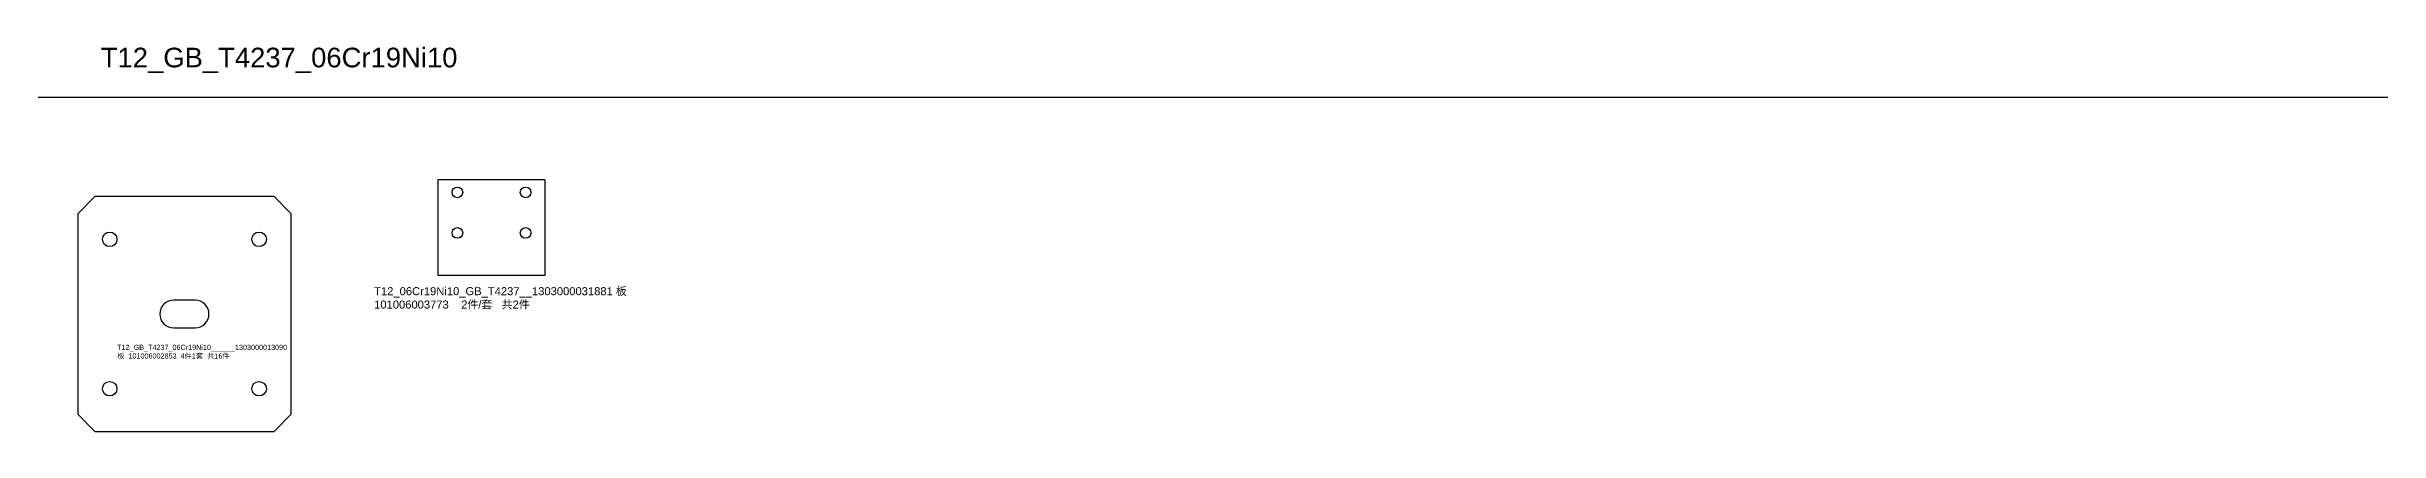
# Model space of a CAD drawing. Extents: x -9926 to 7440, y -3093 to 58.
# Drawn here: x 4296 to 5389, y -122 to 58 of the extents above; entities that cross this region are included whole.
import ezdxf

# ---------------------------------------------------------------- set-up
doc = ezdxf.new("R2010")
doc.units = 0
doc.header["$MEASUREMENT"] = 0
doc.layers.get('0').update_dxf_attribs({"linetype": 'CONTINUOUS'})
doc.layers.add('标注', color=3, linetype='CONTINUOUS')
doc.layers.add('粗实线', color=7, linetype='CONTINUOUS')
doc.styles.get("Standard").update_dxf_attribs({"font": 'arial.ttf'})

# ---------------------------------------------------------------- blocks, each defined once
blk = doc.blocks.new('303000013090_板_10100600285')
at = {"color": 7, "linetype": 'CONTINUOUS'}
for p, q in [((16553.5, 3497.9), (16545.5, 3489.9)), ((16545.5, 3489.9), (16545.5, 3395.9)), ((16637.5, 3497.9), (16553.5, 3497.9)), ((16645.5, 3489.9), (16637.5, 3497.9)), ((16645.5, 3395.9), (16645.5, 3489.9)), ((16600.5, 3449.4), (16590.5, 3449.4)), ((16590.5, 3436.4), (16600.5, 3436.4)), ((16545.5, 3395.9), (16553.5, 3387.9)), ((16637.5, 3387.9), (16645.5, 3395.9)), ((16553.5, 3387.9), (16637.5, 3387.9))]:
    blk.add_line(p, q, dxfattribs=at)
for centre in [(16560.5, 3477.9), (16630.5, 3477.9), (16560.5, 3407.9), (16630.5, 3407.9)]:
    blk.add_circle(centre, 3.4, dxfattribs=at)
for centre, start, end in [((16590.5, 3442.9), 90, 270), ((16600.5, 3442.9), 270, 90)]:
    blk.add_arc(centre, 6.5, start, end, dxfattribs=at)
at = {"layer": '标注', "insert": (16564, 3428.5), "char_height": 2.418, "width": 79.048, "attachment_point": 1}
blk.add_mtext('T12_GB_T4237_06Cr19Ni10______1303000013090 {\\fSimSun|b0|i0|c134|p34;板 }101006002853  4{\\fSimSun|b0|i0|c134|p34;件}1{\\fSimSun|b0|i0|c134|p34;套 共16件}', dxfattribs=at)

msp = doc.modelspace()

# ---------------------------------------------------------------- linework, layer by layer
at = {"color": 1}
msp.add_line((-9925.56189, 34.82289), (7440.09699, 34.82289), dxfattribs=at)
at = {"layer": '粗实线', "linetype": 'CONTINUOUS'}
for p, q in [((4479.32238, -48.86319), (4479.32238, -3.86319)), ((4479.32238, -3.86319), (4529.32238, -3.86319)), ((4529.32238, -3.86319), (4529.32238, -48.86319)), ((4529.32238, -48.86319), (4479.32238, -48.86319))]:
    msp.add_line(p, q, dxfattribs=at)
for centre in [(4488.32238, -9.86319), (4520.32238, -9.86319), (4488.32238, -28.86319), (4520.32238, -28.86319)]:
    msp.add_circle(centre, 2.5, dxfattribs=at)

# ---------------------------------------------------------------- block references
at = {"color": 2}
msp.add_blockref('303000013090_板_10100600285', (-12235.10069, -3509.75941), dxfattribs=at)

# ---------------------------------------------------------------- texts
at = {"color": 1, "insert": (4321.19006, 57.91844), "char_height": 9.2, "width": 161.3719509, "attachment_point": 1}
msp.add_mtext('T12_GB_T4237_06Cr19Ni10', dxfattribs=at)
at = {"color": 2, "insert": (4449.31824, -54.29071), "char_height": 3.75, "width": 139.6446616, "attachment_point": 1}
msp.add_mtext('T12_06Cr19Ni10_GB_T4237__1303000031881 {\\fSimSun|b0|i0|c134|p34;板 }101006003773    2{\\fSimSun|b0|i0|c134|p34;件}/{\\fSimSun|b0|i0|c134|p34;套}   {\\fSimSun|b0|i0|c134|p34;共}2{\\fSimSun|b0|i0|c134|p34;件}', dxfattribs=at)

doc.saveas('drawing.dxf')
